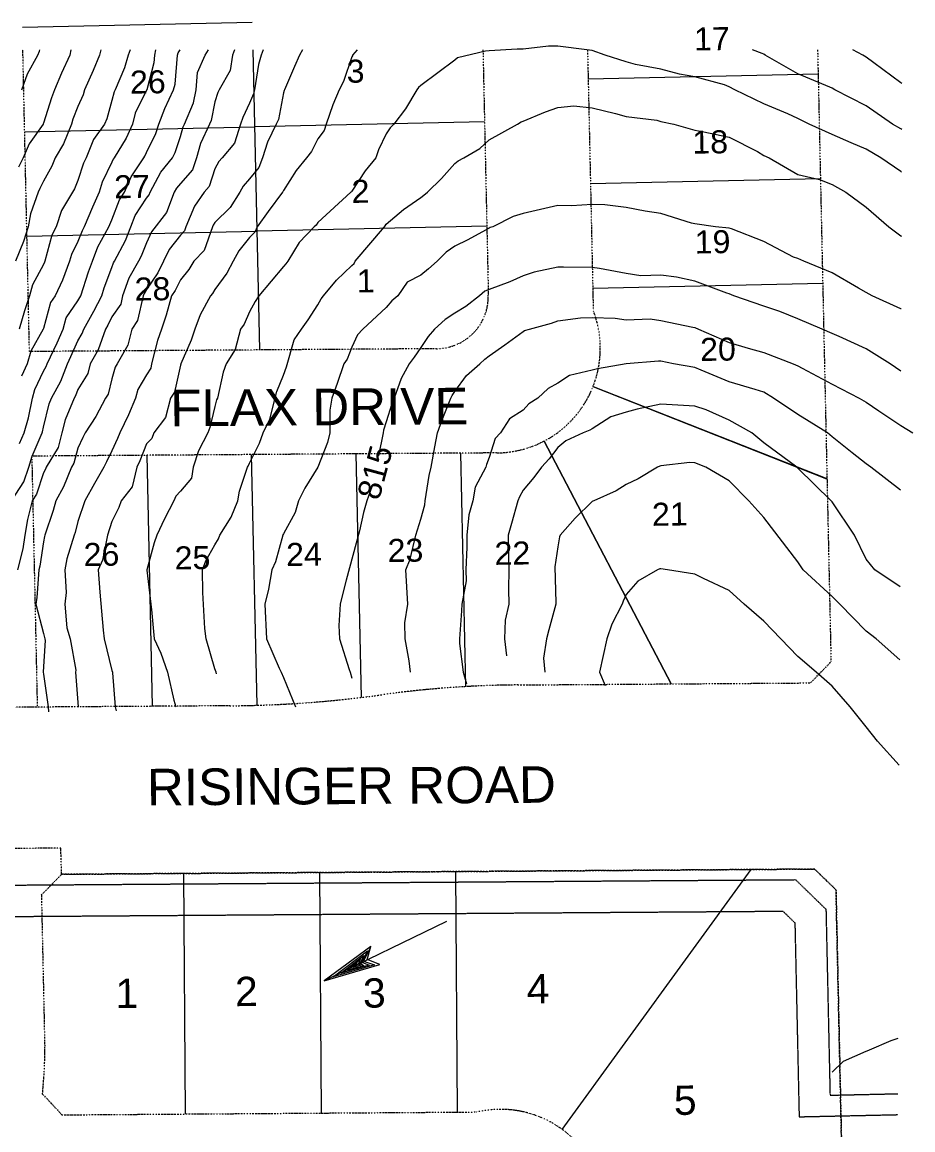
# Model space of a CAD drawing. Extents: x 2300382 to 2302077, y 6907618 to 6908927.
# Drawn here: x 2301648 to 2302074, y 6908396 to 6908926 of the extents above; entities that cross this region are included whole.
import ezdxf
from ezdxf.enums import TextEntityAlignment as Align

# ---------------------------------------------------------------- set-up
doc = ezdxf.new("R2010")
doc.units = 0
doc.header["$MEASUREMENT"] = 0
doc.linetypes.add('DIVIDE', pattern=[1.25, 0.5, -0.25, 0, -0.25, 0, -0.25])
doc.linetypes.add('HIDDEN', pattern=[0.375, 0.25, -0.125])
for name, color, linetype, lineweight in [('10', 7, 'Continuous', 0), ('4', 7, 'Continuous', 0), ('LAYO-13', 7, 'Continuous', 0), ('LAYO-31', 7, 'Continuous', 0), ('LAYO-32', 7, 'Continuous', 0), ('LAYO-33', 7, 'Continuous', 0), ('LAYO-34', 7, 'Continuous', 0), ('LAYO-48', 7, 'Continuous', 0), ('LAYO-49', 7, 'Continuous', 0), ('LAYO-50', 7, 'Continuous', 0), ('LAYO-55', 7, 'Continuous', 0), ('LIDAR2DSHD-5', 7, 'Continuous', 0), ('LIDAR2DSHD-6', 7, 'Continuous', 0), ('LIDAR2DSHD-7', 7, 'Continuous', 0)]:
    doc.layers.add(name, color=color, linetype=linetype, lineweight=lineweight)
doc.styles.get("Standard").update_dxf_attribs({"font": 'ARIAL.TTF'})

msp = doc.modelspace()

# ---------------------------------------------------------------- linework, layer by layer
at = {"layer": '4', "color": 7, "linetype": 'Continuous', "lineweight": 0}
for p, q in [((2301850.73, 6908495.83), (2301792.34, 6908467.51)), ((2301814.63, 6908483.88), (2301792.34, 6908467.51)), ((2301796.56, 6908469.34), (2301812.99, 6908481.75)), ((2301812.99, 6908481.75), (2301810.25, 6908476.42)), ((2301814.63, 6908483.88), (2301811.15, 6908476.85)), ((2301812.77, 6908477.64), (2301814.63, 6908483.88)), ((2301800.16, 6908471.08), (2301811.18, 6908479.54)), ((2301803.4, 6908472.65), (2301809.55, 6908477.86)), ((2301805.92, 6908473.88), (2301808.09, 6908475.82)), ((2301808.09, 6908475.82), (2301808.44, 6908475.1)), ((2301809.55, 6908477.86), (2301808.63, 6908475.63)), ((2301811.18, 6908479.54), (2301809.53, 6908476.07)), ((2301809.53, 6908476.07), (2301811.3, 6908474.71)), ((2301810.25, 6908476.42), (2301813.81, 6908475.03)), ((2301811.15, 6908476.85), (2301816.4, 6908475.18)), ((2301818.82, 6908475.24), (2301812.77, 6908477.64)), ((2301792.34, 6908467.51), (2301818.82, 6908475.24)), ((2301816.4, 6908475.18), (2301796.56, 6908469.34)), ((2301813.81, 6908475.03), (2301800.16, 6908471.08)), ((2301811.3, 6908474.71), (2301803.4, 6908472.65)), ((2301809.87, 6908474.9), (2301805.92, 6908473.88)), ((2301808.63, 6908475.63), (2301809.87, 6908474.9))]:
    msp.add_line(p, q, dxfattribs=at)
at = {"layer": 'LAYO-31', "color": 7, "linetype": 'DIVIDE', "lineweight": 0}
msp.add_lwpolyline([(2300678.18, 6908874.6), (2300672.44, 6908863.49), (2300676.2, 6908849.85), (2300594.69, 6908706.39), (2300646.86, 6908676.75), (2300660.5, 6908680.51), (2300751.79, 6908628.64), (2300630.77, 6908415.62), (2300621.3, 6908367.99), (2300627.22, 6907738.02), (2302053.71, 6907751.44), (2302037.06, 6908510.98), (2302026.84, 6908520.91), (2301666.66, 6908518.41), (2301666.33, 6908530.91), (2301597.33, 6908530.43), (2301596.8, 6908517.93), (2301509.57, 6908517.32, -0.131647), (2301088.82, 6908626.94), (2300742, 6908823.97), (2300748.61, 6908834.59), (2300678.18, 6908874.6)], format="xyb", dxfattribs=at)
at = {"layer": 'LAYO-32', "color": 7, "linetype": 'DIVIDE', "lineweight": 0}
for p, q in [((2301657.02, 6908508.5), (2301666.66, 6908518.41)), ((2301657.02, 6908508.5), (2301658.61, 6908436.06)), ((2301657.58, 6908413.35), (2301658.17, 6908420.9)), ((2301657.58, 6908413.35), (2301666.82, 6908403.41)), ((2301666.82, 6908403.41), (2301865.5, 6908404.79))]:
    msp.add_line(p, q, dxfattribs=at)
msp.add_lwpolyline([(2301666.66, 6908518.41), (2302026.84, 6908520.91), (2302037.06, 6908510.98), (2302053.71, 6907751.44)], dxfattribs=at)
for centre, radius, start, end in [((2301508.65, 6908432.77), 150, 355.4609, 1.2556), ((2301876.66, 6908356.05), 50, 348.4685, 102.8898)]:
    msp.add_arc(centre, radius, start, end, dxfattribs=at)
at = {"layer": 'LAYO-33', "color": 7, "linetype": 'Continuous', "lineweight": 0}
for p, q in [((2301726.01, 6908403.82), (2301725.21, 6908518.82)), ((2301791.01, 6908404.27), (2301790.21, 6908519.27)), ((2301856.01, 6908404.72), (2301855.21, 6908519.72)), ((2301906.08, 6908396.48), (2301996.49, 6908520.7))]:
    msp.add_line(p, q, dxfattribs=at)
at = {"layer": 'LAYO-34', "color": 5, "linetype": 'HIDDEN', "lineweight": 0}
for p, q in [((2301595.81, 6908512.92), (2302017.7, 6908515.85)), ((2302017.7, 6908515.85), (2302032.26, 6908501.7)), ((2301586.12, 6908497.85), (2302011.66, 6908500.8)), ((2302011.66, 6908500.8), (2302017.4, 6908495.22)), ((2302032.26, 6908501.7), (2302034.21, 6908412.81)), ((2302017.4, 6908495.22), (2302019.43, 6908402.49)), ((2302034.21, 6908412.81), (2302066.73, 6908413.52)), ((2302019.43, 6908402.49), (2302066.69, 6908403.52))]:
    msp.add_line(p, q, dxfattribs=at)
at = {"layer": 'LAYO-48', "color": 7, "linetype": 'DIVIDE', "lineweight": 0}
for p, q in [((2302028.26, 6908912.61), (2302034.67, 6908619.96)), ((2302024.89, 6908609.9), (2302034.67, 6908619.96)), ((2301884.89, 6908608.93), (2302024.89, 6908609.9)), ((2301747.12, 6908598.97), (2301605.05, 6908597.99))]:
    msp.add_line(p, q, dxfattribs=at)
for centre, radius, start, end in [((2301888.36, 6908108.94), 500, 90.3974, 97.869), ((2301743.24, 6909158.96), 560, 270.3973, 277.8689)]:
    msp.add_arc(centre, radius, start, end, dxfattribs=at)
at = {"layer": 'LAYO-49', "color": 252, "linetype": 'DIVIDE', "lineweight": 0}
for p, q in [((2301651.33, 6908768.31), (2301648.16, 6908912.61)), ((2301868.21, 6908912.61), (2301870.79, 6908795.21)), ((2301918.23, 6908912.61), (2301920.96, 6908787.95)), ((2301845.97, 6908769.66), (2301651.33, 6908768.31)), ((2301874.69, 6908719.86), (2301652.42, 6908718.32)), ((2301652.42, 6908718.32), (2301655.05, 6908598.33))]:
    msp.add_line(p, q, dxfattribs=at)
for centre, radius, start, end in [((2301845.79, 6908794.66), 25, 270.3975, 1.2556), ((2301874.35, 6908769.86), 50, 270.6547, 21.2117)]:
    msp.add_arc(centre, radius, start, end, dxfattribs=at)
at = {"layer": 'LAYO-50', "color": 252, "linetype": 'Continuous', "lineweight": 0}
for p, q in [((2301647.93, 6908923.37), (2301757.9, 6908925.78)), ((2301758.19, 6908912.61), (2301761.34, 6908769.07)), ((2301918.53, 6908898.61), (2302028.51, 6908901.02)), ((2301649.02, 6908873.38), (2301759, 6908875.79)), ((2301868.97, 6908878.2), (2301759, 6908875.79)), ((2301919.63, 6908848.62), (2302029.6, 6908851.03)), ((2301650.12, 6908823.4), (2301760.09, 6908825.81)), ((2301870.06, 6908828.22), (2301760.09, 6908825.81)), ((2301920.73, 6908798.63), (2302030.7, 6908801.04)), ((2302032.76, 6908707.31), (2301920.85, 6908751.49)), ((2301920.88, 6908751.57), (2302032.75, 6908707.59)), ((2301958.27, 6908609.44), (2301897.52, 6908725.55)), ((2301897.52, 6908725.55), (2301958.27, 6908609.44)), ((2301807.44, 6908719.39), (2301809.99, 6908602.95)), ((2301857.44, 6908719.74), (2301859.89, 6908608.13)), ((2301707.43, 6908718.7), (2301710.06, 6908598.71)), ((2301757.43, 6908719.04), (2301760.06, 6908599.21))]:
    msp.add_line(p, q, dxfattribs=at)
at = {"layer": 'LIDAR2DSHD-5', "color": 35, "linetype": 'Continuous', "lineweight": 0}
for p, q in [((2301711.2, 6908910), (2301710.88, 6908906.31)), ((2301711.67, 6908912.61), (2301711.2, 6908910)), ((2301780.4, 6908910), (2301778.14, 6908904.61)), ((2301781.92, 6908912.61), (2301780.4, 6908910)), ((2302049.88, 6908910), (2302045.18, 6908912.61)), ((2302051.5, 6908909.06), (2302049.88, 6908910)), ((2301710.88, 6908906.31), (2301707.38, 6908893.5)), ((2302055.17, 6908906.33), (2302051.5, 6908909.06)), ((2302068, 6908896.75), (2302055.17, 6908906.33)), ((2301778.14, 6908904.61), (2301773.24, 6908893.5)), ((2302068.62, 6908896.41), (2302068, 6908896.75)), ((2301707.25, 6908893.19), (2301701.95, 6908882.3)), ((2301707.34, 6908893.41), (2301707.25, 6908893.19)), ((2301707.38, 6908893.5), (2301707.34, 6908893.41)), ((2301772.75, 6908891.93), (2301770.48, 6908879.31)), ((2301773.12, 6908893.13), (2301772.75, 6908891.93)), ((2301773.24, 6908893.5), (2301773.12, 6908893.13)), ((2301701.95, 6908882.3), (2301700.65, 6908877)), ((2301770.48, 6908879.31), (2301769.39, 6908877)), ((2301700.65, 6908877), (2301697.63, 6908870.33)), ((2301769.39, 6908877), (2301765.22, 6908868.41)), ((2301697.63, 6908870.33), (2301691.88, 6908861)), ((2301765.22, 6908868.41), (2301762.81, 6908861)), ((2301690.75, 6908858.8), (2301686.08, 6908849.24)), ((2301691.43, 6908860.32), (2301690.75, 6908858.8)), ((2301691.88, 6908861), (2301691.43, 6908860.32)), ((2301762.81, 6908861), (2301761.08, 6908856.35)), ((2301761.08, 6908856.35), (2301756.5, 6908850.85)), ((2301686.08, 6908849.24), (2301684.58, 6908844.5)), ((2301753.57, 6908847.43), (2301751.97, 6908844.5)), ((2301756.5, 6908850.85), (2301753.57, 6908847.43)), ((2301684.58, 6908844.5), (2301681.51, 6908837.38)), ((2301751.97, 6908844.5), (2301747.36, 6908837.14)), ((2301681.51, 6908837.38), (2301677.56, 6908828)), ((2301747.36, 6908837.14), (2301740, 6908829.98)), ((2301676.47, 6908826), (2301674.5, 6908820.85)), ((2301677.56, 6908828), (2301676.47, 6908826)), ((2301738.86, 6908828), (2301734.84, 6908816.66)), ((2301739.19, 6908828.81), (2301738.86, 6908828)), ((2301740, 6908829.98), (2301739.19, 6908828.81)), ((2301674.5, 6908820.85), (2301671.35, 6908814.65)), ((2301734.84, 6908816.66), (2301729.92, 6908811.5)), ((2301670.49, 6908811.5), (2301667.06, 6908802.44)), ((2301671.35, 6908814.65), (2301670.49, 6908811.5)), ((2301729.92, 6908811.5), (2301727.48, 6908807.52)), ((2301727.48, 6908807.52), (2301723.5, 6908802.62)), ((2301887.5, 6908804.58), (2301881, 6908801.6)), ((2301892.67, 6908806.33), (2301887.5, 6908804.58)), ((2301904, 6908808.63), (2301892.67, 6908806.33)), ((2301906.79, 6908808.71), (2301904, 6908808.63)), ((2301920.5, 6908808.52), (2301906.79, 6908808.71)), ((2301923.96, 6908807.98), (2301920.5, 6908808.52)), ((2301936.75, 6908805.7), (2301923.96, 6908807.98)), ((2301943.78, 6908804.47), (2301936.75, 6908805.7)), ((2301953.25, 6908804.79), (2301943.78, 6908804.47)), ((2301960.75, 6908803.88), (2301953.25, 6908804.79)), ((2301667.06, 6908802.44), (2301663.54, 6908795)), ((2301723.5, 6908802.62), (2301721.03, 6908797.51)), ((2301881, 6908801.6), (2301871.25, 6908798)), ((2301969.5, 6908801.9), (2301960.75, 6908803.88)), ((2301984.82, 6908796.18), (2301969.5, 6908801.9)), ((2301663.54, 6908795), (2301661.35, 6908791.76)), ((2301719.26, 6908795), (2301716.71, 6908785.68)), ((2301721.03, 6908797.51), (2301719.26, 6908795)), ((2301866.54, 6908795), (2301860.07, 6908789.84)), ((2301869.05, 6908797.2), (2301866.54, 6908795)), ((2301871.25, 6908798), (2301869.05, 6908797.2)), ((2301986, 6908795.83), (2301984.82, 6908796.18)), ((2301988.15, 6908795), (2301986, 6908795.83)), ((2302002.5, 6908790.08), (2301988.15, 6908795)), ((2301661.35, 6908791.76), (2301658, 6908779.36)), ((2301860.07, 6908789.84), (2301854.75, 6908786.72)), ((2302010.24, 6908787.38), (2302002.5, 6908790.08)), ((2301716.71, 6908785.68), (2301714.41, 6908779)), ((2301850.11, 6908783.57), (2301845.07, 6908779)), ((2301854.75, 6908786.72), (2301850.11, 6908783.57)), ((2302018.75, 6908784.03), (2302010.24, 6908787.38)), ((2302030.46, 6908779), (2302018.75, 6908784.03)), ((2301657.89, 6908779), (2301651.99, 6908768.51)), ((2301657.91, 6908779.09), (2301657.89, 6908779)), ((2301658, 6908779.36), (2301657.91, 6908779.09)), ((2301714.41, 6908779), (2301712.56, 6908773.61)), ((2301845.07, 6908779), (2301841.93, 6908775.52)), ((2302035.25, 6908776.88), (2302030.46, 6908779)), ((2301712.56, 6908773.61), (2301709.75, 6908762.5)), ((2301841.93, 6908775.52), (2301838.5, 6908770.29)), ((2302038.65, 6908775.55), (2302035.25, 6908776.88)), ((2302051.5, 6908769.69), (2302038.65, 6908775.55)), ((2301651.99, 6908768.51), (2301650.27, 6908762.5)), ((2301838.5, 6908770.29), (2301835.35, 6908765.65)), ((2302062.95, 6908762.5), (2302051.5, 6908769.69)), ((2301650.27, 6908762.5), (2301647.47, 6908756.53)), ((2301709.75, 6908762.5), (2301709.3, 6908760.42)), ((2301833, 6908762.5), (2301829.1, 6908755.4)), ((2301835.35, 6908765.65), (2301833, 6908762.5)), ((2302068, 6908758.96), (2302062.95, 6908762.5)), ((2301707.25, 6908757.2), (2301703.15, 6908750.1)), ((2301709.3, 6908760.42), (2301707.25, 6908757.2)), ((2302068.08, 6908758.92), (2302068, 6908758.96)), ((2301829.1, 6908755.4), (2301825.7, 6908746)), ((2301701.98, 6908746), (2301698.75, 6908738)), ((2301703.15, 6908750.1), (2301701.98, 6908746)), ((2301825.7, 6908746), (2301824.65, 6908743.35)), ((2301824.65, 6908743.35), (2301822, 6908734.71)), ((2301698.75, 6908738), (2301694.47, 6908729.5)), ((2301820.7, 6908730.8), (2301820.52, 6908729.5)), ((2301822, 6908734.71), (2301820.7, 6908730.8)), ((2301693.43, 6908726.82), (2301690.75, 6908720.91)), ((2301694.47, 6908729.5), (2301693.43, 6908726.82)), ((2301820.52, 6908729.5), (2301818.23, 6908718.53)), ((2301690.75, 6908720.91), (2301688.14, 6908715.65)), ((2301688.14, 6908715.65), (2301686.94, 6908713)), ((2301686.94, 6908713), (2301682.36, 6908705.26)), ((2301682.36, 6908705.26), (2301677.75, 6908697)), ((2301815.02, 6908703.57), (2301812.65, 6908697)), ((2301677.75, 6908697), (2301674.5, 6908687)), ((2301812.65, 6908697), (2301811.07, 6908691.43)), ((2301811.07, 6908691.43), (2301809.12, 6908682.65)), ((2301674.5, 6908687), (2301673.14, 6908681.86)), ((2301809.12, 6908682.65), (2301802.83, 6908659.06)), ((2301672.68, 6908680.5), (2301669.25, 6908669.25)), ((2301673.14, 6908681.86), (2301672.68, 6908680.5)), ((2301669.25, 6908669.25), (2301668.18, 6908664)), ((2301668.18, 6908664), (2301668.86, 6908653.14)), ((2301951.75, 6908664), (2301942.25, 6908658.5)), ((2301952.83, 6908664.42), (2301951.75, 6908664)), ((2301953.25, 6908664.5), (2301952.83, 6908664.42)), ((2301956.5, 6908664), (2301953.25, 6908664.5)), ((2301969.5, 6908661.94), (2301956.5, 6908664)), ((2301973.62, 6908659.88), (2301969.5, 6908661.94)), ((2301802.83, 6908659.06), (2301800.97, 6908652.1)), ((2301942.25, 6908658.5), (2301936.75, 6908652.21)), ((2301986, 6908654.1), (2301973.62, 6908659.88)), ((2301668.86, 6908653.14), (2301668.18, 6908647.5)), ((2301800.97, 6908652.1), (2301799.86, 6908647.5)), ((2301936.75, 6908652.21), (2301935.24, 6908649.03)), ((2301993.07, 6908647.5), (2301986, 6908654.1)), ((2301668.18, 6908647.5), (2301669.23, 6908636.27)), ((2301799.86, 6908647.5), (2301799.25, 6908637.35)), ((2301934.78, 6908647.5), (2301929.92, 6908637.93)), ((2301935.24, 6908649.03), (2301934.78, 6908647.5)), ((2302002.5, 6908639.5), (2301993.07, 6908647.5)), ((2301669.23, 6908636.27), (2301670.77, 6908631)), ((2301799.25, 6908637.35), (2301799.59, 6908631)), ((2301929.92, 6908637.93), (2301927.53, 6908631)), ((2302018.75, 6908622.5), (2302002.5, 6908639.5)), ((2301670.77, 6908631), (2301673.48, 6908615.99)), ((2301799.59, 6908631), (2301804.22, 6908616.26)), ((2301927.53, 6908631), (2301924.01, 6908615)), ((2302027.59, 6908615), (2302018.75, 6908622.5)), ((2301673.48, 6908615.99), (2301673.41, 6908615)), ((2301673.41, 6908615), (2301674.5, 6908600.56)), ((2301804.22, 6908616.26), (2301804.64, 6908615)), ((2301804.64, 6908615), (2301805.5, 6908612.25)), ((2301924.01, 6908615), (2301926.69, 6908608.71)), ((2302035.25, 6908608.3), (2302027.59, 6908615)), ((2302043.83, 6908598.5), (2302035.25, 6908608.3)), ((2301674.5, 6908600.56), (2301674.67, 6908598.5)), ((2301674.67, 6908598.5), (2301674.74, 6908598.26)), ((2302051.5, 6908588.83), (2302043.83, 6908598.5)), ((2302056.85, 6908582), (2302051.5, 6908588.83)), ((2302067.34, 6908570.58), (2302056.85, 6908582))]:
    msp.add_line(p, q, dxfattribs=at)
at = {"layer": 'LIDAR2DSHD-6', "color": 35, "linetype": 'Continuous', "lineweight": 0}
for p, q in [((2301650.36, 6908901.14), (2301655.34, 6908910)), ((2301655.34, 6908910), (2301656.08, 6908911.93)), ((2301656.08, 6908911.93), (2301656.23, 6908912.61)), ((2301670.56, 6908910), (2301666.65, 6908901.35)), ((2301671.07, 6908912.61), (2301670.56, 6908910)), ((2301684.82, 6908910), (2301681.78, 6908902.61)), ((2301685.44, 6908912.61), (2301684.82, 6908910)), ((2301698.59, 6908910), (2301696.85, 6908903.9)), ((2301699.56, 6908912.61), (2301698.59, 6908910)), ((2301720.98, 6908896.06), (2301722.18, 6908910)), ((2301722.18, 6908910), (2301722.39, 6908911.13)), ((2301722.39, 6908911.13), (2301723.4, 6908912.61)), ((2301731.75, 6908901.75), (2301735.4, 6908910)), ((2301735.4, 6908910), (2301736.94, 6908912.61)), ((2301748.38, 6908910), (2301747.31, 6908902.69)), ((2301749.44, 6908912.61), (2301748.38, 6908910)), ((2301762.12, 6908910), (2301760.87, 6908905.57)), ((2301763.02, 6908912.61), (2301762.12, 6908910)), ((2301805.89, 6908910), (2301805.74, 6908909.76)), ((2301808.07, 6908912.61), (2301805.89, 6908910)), ((2301869.39, 6908911.86), (2301856.08, 6908908.67)), ((2301871.25, 6908912.14), (2301869.39, 6908911.86)), ((2301884.65, 6908912.89), (2301871.25, 6908912.14)), ((2301887.5, 6908912.89), (2301884.65, 6908912.89)), ((2301899.62, 6908914.38), (2301887.5, 6908912.89)), ((2301904, 6908914.25), (2301899.62, 6908914.38)), ((2301917.94, 6908912.56), (2301904, 6908914.25)), ((2301920.5, 6908912.22), (2301917.94, 6908912.56)), ((2301926.59, 6908910), (2301920.5, 6908912.22)), ((2301936.75, 6908906.79), (2301926.59, 6908910)), ((2302001.77, 6908910.73), (2301997.07, 6908912.61)), ((2302002.5, 6908910.43), (2302001.77, 6908910.73)), ((2302003.26, 6908910), (2302002.5, 6908910.43)), ((2302018.75, 6908901.1), (2302003.26, 6908910)), ((2301760.87, 6908905.57), (2301758.9, 6908893.5)), ((2301805.5, 6908909.21), (2301801.58, 6908897.48)), ((2301805.74, 6908909.76), (2301805.5, 6908909.21)), ((2301854.75, 6908907.57), (2301838.5, 6908895.44)), ((2301856.08, 6908908.67), (2301854.75, 6908907.57)), ((2301941.17, 6908905.58), (2301936.75, 6908906.79)), ((2301953.25, 6908903.3), (2301941.17, 6908905.58)), ((2301647.71, 6908893.5), (2301650.36, 6908901.14)), ((2301666.65, 6908901.35), (2301663.31, 6908893.5)), ((2301681.78, 6908902.61), (2301677.69, 6908893.5)), ((2301696.85, 6908903.9), (2301692.26, 6908893.5)), ((2301731.09, 6908893.5), (2301731.75, 6908901.75)), ((2301747.31, 6908902.69), (2301742.08, 6908893.5)), ((2301962.17, 6908900.94), (2301953.25, 6908903.3)), ((2301969.5, 6908899.72), (2301962.17, 6908900.94)), ((2301983.75, 6908895.75), (2301969.5, 6908899.72)), ((2302034.12, 6908894.63), (2302018.75, 6908901.1)), ((2301720.28, 6908893.5), (2301720.98, 6908896.06)), ((2301801.58, 6908897.48), (2301799.48, 6908893.5)), ((2301837.45, 6908894.55), (2301836.61, 6908893.5)), ((2301838.5, 6908895.44), (2301837.45, 6908894.55)), ((2301986, 6908894.84), (2301983.75, 6908895.75)), ((2301988.68, 6908893.5), (2301986, 6908894.84)), ((2302035.25, 6908894.24), (2302034.12, 6908894.63)), ((2302036.57, 6908893.5), (2302035.25, 6908894.24)), ((2301661.82, 6908889.68), (2301658, 6908877.43)), ((2301663.31, 6908893.5), (2301661.82, 6908889.68)), ((2301676.98, 6908890.98), (2301674.5, 6908885.43)), ((2301677.69, 6908893.5), (2301676.98, 6908890.98)), ((2301691.77, 6908892.48), (2301690.75, 6908888.34)), ((2301692.26, 6908893.5), (2301691.77, 6908892.48)), ((2301716.12, 6908884.49), (2301720.28, 6908893.5)), ((2301729.78, 6908887.22), (2301731.09, 6908893.5)), ((2301741.42, 6908892.08), (2301740, 6908887.68)), ((2301742.08, 6908893.5), (2301741.42, 6908892.08)), ((2301758.53, 6908891.44), (2301756.5, 6908887.13)), ((2301758.9, 6908893.5), (2301758.53, 6908891.44)), ((2301799.48, 6908893.5), (2301796.43, 6908886.21)), ((2301836.61, 6908893.5), (2301831.13, 6908884.37)), ((2302002.5, 6908886.68), (2301988.68, 6908893.5)), ((2302051.5, 6908885.82), (2302036.57, 6908893.5)), ((2301674.5, 6908885.43), (2301672.13, 6908879.37)), ((2301690.75, 6908888.34), (2301688.27, 6908879.52)), ((2301713.16, 6908877), (2301716.12, 6908884.49)), ((2301725.41, 6908877), (2301729.78, 6908887.22)), ((2301740, 6908887.68), (2301738.16, 6908878.84)), ((2301756.5, 6908887.13), (2301753.29, 6908880.21)), ((2301796.43, 6908886.21), (2301793.24, 6908877)), ((2301831.13, 6908884.37), (2301825.61, 6908877)), ((2301898.06, 6908882.94), (2301904, 6908885.03)), ((2301904, 6908885.03), (2301911.65, 6908885.85)), ((2301911.65, 6908885.85), (2301920.5, 6908884.89)), ((2301920.5, 6908884.89), (2301931.64, 6908882.19)), ((2302013.95, 6908881.88), (2302002.5, 6908886.68)), ((2302064.12, 6908877), (2302051.5, 6908885.82)), ((2301672.13, 6908879.37), (2301671.39, 6908877)), ((2301688.27, 6908879.52), (2301687.14, 6908877)), ((2301738.16, 6908878.84), (2301737.37, 6908877)), ((2301753.29, 6908880.21), (2301752.26, 6908877)), ((2301886.44, 6908878.08), (2301887.5, 6908878.41)), ((2301887.5, 6908878.41), (2301898.06, 6908882.94)), ((2301931.64, 6908882.19), (2301936.75, 6908880.7)), ((2301936.75, 6908880.7), (2301951.33, 6908878.92)), ((2301951.33, 6908878.92), (2301953.25, 6908878.29)), ((2301953.25, 6908878.29), (2301959.5, 6908877)), ((2302018.75, 6908879.75), (2302013.95, 6908881.88)), ((2302024.25, 6908877), (2302018.75, 6908879.75)), ((2301657.82, 6908877), (2301651.25, 6908867.55)), ((2301657.88, 6908877.12), (2301657.82, 6908877)), ((2301658, 6908877.43), (2301657.88, 6908877.12)), ((2301671.39, 6908877), (2301667.61, 6908867.68)), ((2301687.14, 6908877), (2301681.9, 6908869.71)), ((2301711.71, 6908872.61), (2301713.16, 6908877)), ((2301723.5, 6908871.05), (2301724.82, 6908875.72)), ((2301724.82, 6908875.72), (2301725.41, 6908877)), ((2301737.37, 6908877), (2301733.07, 6908867.72)), ((2301752.26, 6908877), (2301749.33, 6908867.96)), ((2301792.28, 6908874.01), (2301789.25, 6908870)), ((2301793.24, 6908877), (2301792.28, 6908874.01)), ((2301823.86, 6908875.19), (2301822, 6908872.33)), ((2301825.61, 6908877), (2301823.86, 6908875.19)), ((2301871.25, 6908869.5), (2301884.79, 6908877)), ((2301884.79, 6908877), (2301886.44, 6908878.08)), ((2301959.5, 6908877), (2301969.5, 6908874.16)), ((2301969.5, 6908874.16), (2301973.07, 6908873.54)), ((2301973.07, 6908873.54), (2301986, 6908870.87)), ((2302035.25, 6908872.05), (2302024.25, 6908877)), ((2302068, 6908874.71), (2302064.12, 6908877)), ((2302068.54, 6908874.43), (2302068, 6908874.71)), ((2301667.61, 6908867.68), (2301663.65, 6908861)), ((2301681.9, 6908869.71), (2301678.39, 6908861)), ((2301707.25, 6908863.53), (2301711.71, 6908872.61)), ((2301720.99, 6908863.47), (2301723.5, 6908871.05)), ((2301733.07, 6908867.72), (2301731.17, 6908861)), ((2301749.33, 6908867.96), (2301743.47, 6908861)), ((2301789.25, 6908870), (2301786.25, 6908863.91)), ((2301822, 6908872.33), (2301818.21, 6908864.68)), ((2301866.73, 6908865.39), (2301871.25, 6908869.5)), ((2301986, 6908870.87), (2301999.5, 6908863.91)), ((2302044.24, 6908868.15), (2302035.25, 6908872.05)), ((2302051.5, 6908865.1), (2302044.24, 6908868.15)), ((2301651.25, 6908867.55), (2301648.38, 6908861)), ((2301706.46, 6908861.77), (2301707.25, 6908863.53)), ((2301719.78, 6908861), (2301720.99, 6908863.47)), ((2301786.25, 6908863.91), (2301783.85, 6908861)), ((2301818.21, 6908864.68), (2301816.99, 6908861)), ((2301859.05, 6908861), (2301866.73, 6908865.39)), ((2301999.5, 6908863.91), (2302002.5, 6908862.07)), ((2302058.57, 6908861), (2302051.5, 6908865.1)), ((2301648.38, 6908861), (2301646.08, 6908856.42)), ((2301663.65, 6908861), (2301662.02, 6908856.98)), ((2301677.1, 6908858.36), (2301674.5, 6908850.13)), ((2301678.39, 6908861), (2301677.1, 6908858.36)), ((2301699.98, 6908851.77), (2301705.98, 6908861)), ((2301705.98, 6908861), (2301706.46, 6908861.77)), ((2301714.1, 6908854.05), (2301719.78, 6908861)), ((2301731.17, 6908861), (2301729.32, 6908855.18)), ((2301741.87, 6908859.13), (2301740, 6908855.72)), ((2301743.47, 6908861), (2301741.87, 6908859.13)), ((2301783.85, 6908861), (2301778.85, 6908854.9)), ((2301816.99, 6908861), (2301811.81, 6908854.69)), ((2301848.38, 6908850.97), (2301854.75, 6908858.17)), ((2301854.75, 6908858.17), (2301856.3, 6908859.45)), ((2301856.3, 6908859.45), (2301859.05, 6908861)), ((2302002.5, 6908862.07), (2302005.1, 6908861)), ((2302005.1, 6908861), (2302018.75, 6908852.94)), ((2302068, 6908854.4), (2302058.57, 6908861)), ((2301662.02, 6908856.98), (2301658, 6908849.69)), ((2301696.7, 6908844.5), (2301699.98, 6908851.77)), ((2301708.99, 6908844.5), (2301714.1, 6908854.05)), ((2301729.32, 6908855.18), (2301723.5, 6908848.71)), ((2301740, 6908855.72), (2301737.29, 6908847.21)), ((2301778.85, 6908854.9), (2301772.75, 6908845.35)), ((2301811.81, 6908854.69), (2301805.5, 6908844.91)), ((2302018.75, 6908852.94), (2302029.25, 6908850.5)), ((2302068.46, 6908854.13), (2302068, 6908854.4)), ((2301658, 6908849.69), (2301656.27, 6908846.23)), ((2301674.5, 6908850.13), (2301672.87, 6908846.13)), ((2301723.5, 6908848.71), (2301721.62, 6908846.41)), ((2301737.29, 6908847.21), (2301734.85, 6908844.5)), ((2301841.66, 6908844.5), (2301848.38, 6908850.97)), ((2302029.25, 6908850.5), (2302035.25, 6908848.17)), ((2302035.25, 6908848.17), (2302041.75, 6908844.5)), ((2301655.45, 6908844.5), (2301651.8, 6908834.2)), ((2301656.27, 6908846.23), (2301655.45, 6908844.5)), ((2301671.97, 6908844.5), (2301666.72, 6908835.78)), ((2301672.87, 6908846.13), (2301671.97, 6908844.5)), ((2301694.37, 6908840.88), (2301696.7, 6908844.5)), ((2301701.9, 6908833.35), (2301707.25, 6908841.62)), ((2301707.25, 6908841.62), (2301708.51, 6908843.22)), ((2301708.51, 6908843.22), (2301708.99, 6908844.5)), ((2301720.6, 6908844.5), (2301716.88, 6908834.72)), ((2301721.62, 6908846.41), (2301720.6, 6908844.5)), ((2301734.85, 6908844.5), (2301730.23, 6908837.77)), ((2301772.33, 6908844.5), (2301765.53, 6908835.33)), ((2301772.52, 6908844.73), (2301772.33, 6908844.5)), ((2301772.75, 6908845.35), (2301772.52, 6908844.73)), ((2301805.07, 6908844.5), (2301789.25, 6908829.96)), ((2301805.3, 6908844.7), (2301805.07, 6908844.5)), ((2301805.5, 6908844.91), (2301805.3, 6908844.7)), ((2301830.25, 6908836.25), (2301838.5, 6908841.88)), ((2301838.5, 6908841.88), (2301839.94, 6908843.04)), ((2301839.94, 6908843.04), (2301841.66, 6908844.5)), ((2302041.75, 6908844.5), (2302051.5, 6908837.26)), ((2301690.75, 6908831.3), (2301694.37, 6908840.88)), ((2301730.23, 6908837.77), (2301726.17, 6908828)), ((2301822, 6908829.24), (2301830.25, 6908836.25)), ((2301904, 6908838.18), (2301887.5, 6908834.32)), ((2301910.6, 6908837.9), (2301904, 6908838.18)), ((2301920.5, 6908838.61), (2301910.6, 6908837.9)), ((2301926.45, 6908838.46), (2301920.5, 6908838.61)), ((2301936.75, 6908837.13), (2301926.45, 6908838.46)), ((2301945.87, 6908835.38), (2301936.75, 6908837.13)), ((2302051.5, 6908837.26), (2302062.34, 6908828)), ((2301651.8, 6908834.2), (2301650.67, 6908828)), ((2301666.72, 6908835.78), (2301664.15, 6908828)), ((2301689.76, 6908829.01), (2301690.75, 6908831.3)), ((2301699.88, 6908828), (2301701.9, 6908833.35)), ((2301716.88, 6908834.72), (2301709.68, 6908825.53)), ((2301765.53, 6908835.33), (2301760.25, 6908828)), ((2301882.62, 6908832.95), (2301872.88, 6908828)), ((2301887.5, 6908834.32), (2301882.62, 6908832.95)), ((2301953.25, 6908834.38), (2301945.87, 6908835.38)), ((2301967.88, 6908829.65), (2301953.25, 6908834.38)), ((2301650.67, 6908828), (2301648.54, 6908820.96)), ((2301664.15, 6908828), (2301662.08, 6908823.92)), ((2301684.02, 6908818.33), (2301689.34, 6908828)), ((2301689.34, 6908828), (2301689.76, 6908829.01)), ((2301697.32, 6908821.43), (2301699.88, 6908828)), ((2301709.68, 6908825.53), (2301707.25, 6908820.28)), ((2301725.47, 6908826.03), (2301723.5, 6908823.97)), ((2301726.17, 6908828), (2301725.47, 6908826.03)), ((2301759.14, 6908825.32), (2301756.5, 6908822.88)), ((2301760.25, 6908828), (2301759.14, 6908825.32)), ((2301787.42, 6908828), (2301780.34, 6908820.41)), ((2301788.45, 6908828.8), (2301787.42, 6908828)), ((2301789.25, 6908829.96), (2301788.45, 6908828.8)), ((2301807.15, 6908811.5), (2301821.17, 6908828)), ((2301821.17, 6908828), (2301821.51, 6908828.49)), ((2301821.51, 6908828.49), (2301822, 6908829.24)), ((2301871.25, 6908827.31), (2301860.99, 6908821.76)), ((2301871.68, 6908827.57), (2301871.25, 6908827.31)), ((2301872.88, 6908828), (2301871.68, 6908827.57)), ((2301969.5, 6908829.41), (2301967.88, 6908829.65)), ((2301979.4, 6908828), (2301969.5, 6908829.41)), ((2301986, 6908827.27), (2301979.4, 6908828)), ((2301987.06, 6908826.94), (2301986, 6908827.27)), ((2302002.5, 6908820.88), (2301987.06, 6908826.94)), ((2302062.34, 6908828), (2302068, 6908823.7)), ((2301648.54, 6908820.96), (2301644.63, 6908811.5)), ((2301662.08, 6908823.92), (2301658.71, 6908811.5)), ((2301692.01, 6908811.5), (2301697.32, 6908821.43)), ((2301707.25, 6908820.28), (2301704.79, 6908813.96)), ((2301723.5, 6908823.97), (2301718.06, 6908817.03)), ((2301756.5, 6908822.88), (2301751.46, 6908816.54)), ((2301780.34, 6908820.41), (2301774.89, 6908811.5)), ((2301860.99, 6908821.76), (2301854.75, 6908818.76)), ((2302016.8, 6908813.48), (2302002.5, 6908820.88)), ((2302068, 6908823.7), (2302068.34, 6908823.43)), ((2301681.42, 6908811.5), (2301684.02, 6908818.33)), ((2301718.06, 6908817.03), (2301715.5, 6908811.5)), ((2301751.46, 6908816.54), (2301748.74, 6908811.5)), ((2301850.54, 6908815.77), (2301846.24, 6908811.5)), ((2301854.75, 6908818.76), (2301850.54, 6908815.77)), ((2301658, 6908809.9), (2301652.81, 6908800.19)), ((2301658.51, 6908810.99), (2301658, 6908809.9)), ((2301658.71, 6908811.5), (2301658.51, 6908810.99)), ((2301679.51, 6908806.41), (2301681.42, 6908811.5)), ((2301690.75, 6908808.42), (2301691.55, 6908810.7)), ((2301691.55, 6908810.7), (2301692.01, 6908811.5)), ((2301703.47, 6908811.5), (2301698.85, 6908803.4)), ((2301704.79, 6908813.96), (2301703.47, 6908811.5)), ((2301715.5, 6908811.5), (2301712.78, 6908805.89)), ((2301748.74, 6908811.5), (2301745.71, 6908805.79)), ((2301773.93, 6908810.32), (2301772.75, 6908808.93)), ((2301774.89, 6908811.5), (2301773.93, 6908810.32)), ((2301798.13, 6908802.48), (2301805.5, 6908809.52)), ((2301805.5, 6908809.52), (2301806.59, 6908810.41)), ((2301806.59, 6908810.41), (2301807.15, 6908811.5)), ((2301846.24, 6908811.5), (2301842.11, 6908807.83)), ((2302018.75, 6908812.74), (2302016.8, 6908813.48)), ((2302021.66, 6908811.5), (2302018.75, 6908812.74)), ((2302035.25, 6908806), (2302021.66, 6908811.5)), ((2301675.81, 6908795), (2301679.51, 6908806.41)), ((2301687.11, 6908798.7), (2301690.75, 6908808.42)), ((2301712.78, 6908805.89), (2301707.25, 6908798.02)), ((2301745.71, 6908805.79), (2301740, 6908798)), ((2301772.75, 6908808.93), (2301761.1, 6908795)), ((2301838.5, 6908804.9), (2301831.99, 6908801.51)), ((2301842.11, 6908807.83), (2301838.5, 6908804.9)), ((2302047.89, 6908798.67), (2302035.25, 6908806)), ((2301652.81, 6908800.19), (2301651.4, 6908795)), ((2301698.85, 6908803.4), (2301695.89, 6908795)), ((2301792.01, 6908795), (2301798.13, 6908802.48)), ((2301831.99, 6908801.51), (2301827.5, 6908795)), ((2301651.4, 6908795), (2301648.99, 6908787.74)), ((2301674.5, 6908792.58), (2301675.37, 6908794.14)), ((2301675.37, 6908794.14), (2301675.81, 6908795)), ((2301682.06, 6908787.56), (2301685.91, 6908795)), ((2301685.91, 6908795), (2301687.11, 6908798.7)), ((2301695.89, 6908795), (2301694.96, 6908790.92)), ((2301705.77, 6908795), (2301703.04, 6908783.08)), ((2301706.15, 6908796.1), (2301705.77, 6908795)), ((2301707.25, 6908798.02), (2301706.15, 6908796.1)), ((2301737.94, 6908795), (2301732.89, 6908785.89)), ((2301738.86, 6908796.14), (2301737.94, 6908795)), ((2301740, 6908798), (2301738.86, 6908796.14)), ((2301761.1, 6908795), (2301759.27, 6908792.27)), ((2301789.25, 6908790.64), (2301790.77, 6908793.5)), ((2301790.77, 6908793.5), (2301792.01, 6908795)), ((2301827.5, 6908795), (2301824.58, 6908792.5)), ((2302051.5, 6908796.47), (2302047.89, 6908798.67)), ((2302054.37, 6908795), (2302051.5, 6908796.47)), ((2302068, 6908788.8), (2302054.37, 6908795)), ((2301668.95, 6908784.38), (2301674.5, 6908792.58)), ((2301694.96, 6908790.92), (2301690.75, 6908784.85)), ((2301759.27, 6908792.27), (2301756.5, 6908787.26)), ((2301784.65, 6908783.47), (2301789.25, 6908790.64)), ((2301822, 6908789.42), (2301810.73, 6908779)), ((2301824.58, 6908792.5), (2301822, 6908789.42)), ((2302068.2, 6908788.67), (2302068, 6908788.8)), ((2301648.99, 6908787.74), (2301646.43, 6908779)), ((2301667.5, 6908779), (2301668.95, 6908784.38)), ((2301677.29, 6908779), (2301682.06, 6908787.56)), ((2301690.75, 6908784.85), (2301688.74, 6908780.98)), ((2301703.04, 6908783.08), (2301700.22, 6908779)), ((2301732.89, 6908785.89), (2301730.49, 6908779)), ((2301756.5, 6908787.26), (2301754.01, 6908781.42)), ((2301781.49, 6908779), (2301784.65, 6908783.47)), ((2301901.04, 6908781.87), (2301904, 6908782.93)), ((2301904, 6908782.93), (2301914.92, 6908784.42)), ((2301914.92, 6908784.42), (2301920.5, 6908784.59)), ((2301920.5, 6908784.59), (2301931.42, 6908784.25)), ((2301931.42, 6908784.25), (2301936.75, 6908783.44)), ((2301936.75, 6908783.44), (2301948.19, 6908783.91)), ((2301948.19, 6908783.91), (2301953.25, 6908783.18)), ((2301953.25, 6908783.18), (2301968.56, 6908779.93)), ((2301664.51, 6908772.49), (2301667.5, 6908779)), ((2301676.57, 6908776.9), (2301677.29, 6908779)), ((2301687.64, 6908779), (2301684.23, 6908769.12)), ((2301688.74, 6908780.98), (2301687.64, 6908779)), ((2301700.22, 6908779), (2301698.35, 6908771.4)), ((2301730.49, 6908779), (2301728.73, 6908773.77)), ((2301752.31, 6908779), (2301749.69, 6908769.31)), ((2301754.01, 6908781.42), (2301752.31, 6908779)), ((2301777.87, 6908773.88), (2301781.49, 6908779)), ((2301810.73, 6908779), (2301808.22, 6908776.28)), ((2301878.67, 6908771.46), (2301887.5, 6908777.95)), ((2301887.5, 6908777.95), (2301888.16, 6908778.34)), ((2301888.16, 6908778.34), (2301890.41, 6908779)), ((2301890.41, 6908779), (2301901.04, 6908781.87)), ((2301968.56, 6908779.93), (2301969.5, 6908779.84)), ((2301969.5, 6908779.84), (2301971.28, 6908779)), ((2301971.28, 6908779), (2301986, 6908772.59)), ((2301659.75, 6908762.5), (2301664.51, 6908772.49)), ((2301671.08, 6908765.92), (2301674.5, 6908773.36)), ((2301674.5, 6908773.36), (2301676.57, 6908776.9)), ((2301728.73, 6908773.77), (2301723.69, 6908762.5)), ((2301774.27, 6908760.98), (2301777.87, 6908773.88)), ((2301808.22, 6908776.28), (2301805.5, 6908770.42)), ((2301986, 6908772.59), (2301995.08, 6908769.93)), ((2301684.23, 6908769.12), (2301680.36, 6908762.5)), ((2301698.35, 6908771.4), (2301693.3, 6908762.5)), ((2301749.69, 6908769.31), (2301745.39, 6908762.5)), ((2301805.5, 6908770.42), (2301803.28, 6908764.75)), ((2301871.25, 6908766.28), (2301878.67, 6908771.46)), ((2301995.08, 6908769.93), (2302002.5, 6908767.93)), ((2302002.5, 6908767.93), (2302016.65, 6908762.5)), ((2301659.27, 6908761.23), (2301659.75, 6908762.5)), ((2301666.32, 6908754.18), (2301669.45, 6908762.5)), ((2301669.45, 6908762.5), (2301671.08, 6908765.92)), ((2301680.36, 6908762.5), (2301679.17, 6908757.76)), ((2301693.3, 6908762.5), (2301692.37, 6908760.88)), ((2301723.5, 6908761.87), (2301720.66, 6908748.88)), ((2301723.67, 6908762.33), (2301723.5, 6908761.87)), ((2301723.69, 6908762.5), (2301723.67, 6908762.33)), ((2301745.39, 6908762.5), (2301744, 6908758.5)), ((2301801.75, 6908762.5), (2301798.54, 6908753.07)), ((2301803.28, 6908764.75), (2301801.75, 6908762.5)), ((2301860.38, 6908756.87), (2301866.71, 6908762.5)), ((2301866.71, 6908762.5), (2301869.06, 6908764.69)), ((2301869.06, 6908764.69), (2301871.25, 6908766.28)), ((2301936.75, 6908762.5), (2301922.93, 6908760.03)), ((2301952.1, 6908763.65), (2301936.75, 6908762.5)), ((2301953.25, 6908763.69), (2301952.1, 6908763.65)), ((2301959.34, 6908762.5), (2301953.25, 6908763.69)), ((2301969.5, 6908760.74), (2301959.34, 6908762.5)), ((2302016.65, 6908762.5), (2302018.75, 6908761.47)), ((2301653.89, 6908750.11), (2301658, 6908758.88)), ((2301658, 6908758.88), (2301659.27, 6908761.23)), ((2301679.17, 6908757.76), (2301674.5, 6908750.13)), ((2301692.37, 6908760.88), (2301690.75, 6908755.22)), ((2301744, 6908758.5), (2301741.22, 6908746)), ((2301769.62, 6908749.18), (2301772.75, 6908757)), ((2301772.75, 6908757), (2301774.27, 6908760.98)), ((2301854.75, 6908749.21), (2301860.38, 6908756.87)), ((2301909.57, 6908756.93), (2301904, 6908753.26)), ((2301920.5, 6908759.35), (2301909.57, 6908756.93)), ((2301922.93, 6908760.03), (2301920.5, 6908759.35)), ((2301972.56, 6908759.44), (2301969.5, 6908760.74)), ((2301986, 6908753.89), (2301972.56, 6908759.44)), ((2302018.75, 6908761.47), (2302020.88, 6908760.37)), ((2302020.88, 6908760.37), (2302035.25, 6908752.75)), ((2301661.91, 6908746), (2301666.32, 6908754.18)), ((2301690.75, 6908755.22), (2301688.9, 6908747.88)), ((2301798.54, 6908753.07), (2301795.94, 6908746)), ((2301904, 6908753.26), (2301899.35, 6908750.65)), ((2301998.38, 6908750.13), (2301986, 6908753.89)), ((2302035.25, 6908752.75), (2302048.15, 6908746)), ((2301650.85, 6908736.65), (2301652.82, 6908746)), ((2301652.82, 6908746), (2301653.89, 6908750.11)), ((2301660.75, 6908743.25), (2301661.91, 6908746)), ((2301672.76, 6908746), (2301668.39, 6908735.61)), ((2301673.37, 6908747.13), (2301672.76, 6908746)), ((2301674.5, 6908750.13), (2301673.37, 6908747.13)), ((2301687.75, 6908746), (2301683.08, 6908737.28)), ((2301688.9, 6908747.88), (2301687.75, 6908746)), ((2301718.83, 6908746), (2301716.33, 6908736.78)), ((2301720.66, 6908748.88), (2301718.83, 6908746)), ((2301741.22, 6908746), (2301740.81, 6908745.19)), ((2301766.29, 6908736.06), (2301769.62, 6908749.18)), ((2301795.94, 6908746), (2301794.94, 6908740.23)), ((2301848.66, 6908735.69), (2301852.92, 6908746)), ((2301852.92, 6908746), (2301853.49, 6908747.28)), ((2301853.49, 6908747.28), (2301854.75, 6908749.21)), ((2301894.45, 6908746), (2301890.17, 6908743.33)), ((2301899.35, 6908750.65), (2301894.45, 6908746)), ((2302002.5, 6908748.97), (2301998.38, 6908750.13)), ((2302007.14, 6908746), (2302002.5, 6908748.97)), ((2302018.75, 6908738.24), (2302007.14, 6908746)), ((2302048.15, 6908746), (2302051.5, 6908744.11)), ((2301658, 6908732.19), (2301660.75, 6908743.25)), ((2301740, 6908742.12), (2301737.56, 6908731.94)), ((2301740.81, 6908745.19), (2301740, 6908742.12)), ((2301890.17, 6908743.33), (2301887.5, 6908740.26)), ((2301941.92, 6908740.83), (2301936.75, 6908739.3)), ((2301953.25, 6908743.13), (2301941.92, 6908740.83)), ((2301969.5, 6908742.17), (2301953.25, 6908743.13)), ((2301975, 6908740.5), (2301969.5, 6908742.17)), ((2302051.5, 6908744.11), (2302057.58, 6908739.92)), ((2301648.76, 6908729.5), (2301650.85, 6908736.65)), ((2301668.39, 6908735.61), (2301666.87, 6908729.5)), ((2301683.08, 6908737.28), (2301677.92, 6908729.5)), ((2301716.33, 6908736.78), (2301710.86, 6908729.5)), ((2301763.17, 6908729.5), (2301766.29, 6908736.06)), ((2301794.94, 6908740.23), (2301794.94, 6908729.5)), ((2301846.5, 6908729.5), (2301848.66, 6908735.69)), ((2301880.91, 6908736.19), (2301876.67, 6908729.5)), ((2301887.5, 6908740.26), (2301880.91, 6908736.19)), ((2301929.31, 6908737.05), (2301920.5, 6908731.44)), ((2301936.75, 6908739.3), (2301929.31, 6908737.05)), ((2301986, 6908735.5), (2301975, 6908740.5)), ((2301996.78, 6908729.5), (2301986, 6908735.5)), ((2302033.03, 6908729.5), (2302018.75, 6908738.24)), ((2302057.58, 6908739.92), (2302068, 6908732.97)), ((2301657.4, 6908729.5), (2301657.53, 6908729.97)), ((2301657.53, 6908729.97), (2301658, 6908732.19)), ((2301737.56, 6908731.94), (2301736.65, 6908729.5)), ((2301919.32, 6908730.68), (2301916.2, 6908729.5)), ((2301920.5, 6908731.44), (2301919.32, 6908730.68)), ((2302068, 6908732.97), (2302073.82, 6908729.5)), ((2301646.58, 6908724.42), (2301648.76, 6908729.5)), ((2301652.62, 6908718.38), (2301657.4, 6908729.5)), ((2301666.87, 6908729.5), (2301665.04, 6908722.46)), ((2301676.77, 6908727.19), (2301674.5, 6908722.17)), ((2301677.92, 6908729.5), (2301676.77, 6908727.19)), ((2301709.9, 6908726.81), (2301707.25, 6908724.13)), ((2301710.86, 6908729.5), (2301709.9, 6908726.81)), ((2301736.65, 6908729.5), (2301732.09, 6908720.91)), ((2301761.35, 6908724.57), (2301763.17, 6908729.5)), ((2301793.86, 6908724.82), (2301789.25, 6908713)), ((2301794.94, 6908729.5), (2301793.86, 6908724.82)), ((2301845.17, 6908722.73), (2301846.5, 6908729.5)), ((2301873.99, 6908726.72), (2301871.25, 6908717.71)), ((2301876.67, 6908729.5), (2301873.99, 6908726.72)), ((2301907.9, 6908725.6), (2301904, 6908722.49)), ((2301916.2, 6908729.5), (2301907.9, 6908725.6)), ((2302002.5, 6908724.75), (2301996.78, 6908729.5)), ((2302018.37, 6908713), (2302002.5, 6908724.75)), ((2302035.25, 6908727.47), (2302033.03, 6908729.5)), ((2302044.73, 6908719.88), (2302035.25, 6908727.47)), ((2301665.04, 6908722.46), (2301659.33, 6908713)), ((2301674.5, 6908722.17), (2301672.61, 6908714.89)), ((2301707.25, 6908724.13), (2301704.14, 6908716.11)), ((2301732.09, 6908720.91), (2301729.66, 6908713)), ((2301756.5, 6908714.9), (2301761.35, 6908724.57)), ((2301843.42, 6908713), (2301845.17, 6908722.73)), ((2301904, 6908722.49), (2301899.92, 6908717.08)), ((2302051.5, 6908714.62), (2302044.73, 6908719.88)), ((2301650.97, 6908713), (2301652.62, 6908718.38)), ((2301672.61, 6908714.89), (2301671.47, 6908713)), ((2301704.14, 6908716.11), (2301702.74, 6908713)), ((2301755.95, 6908713.55), (2301756.5, 6908714.9)), ((2301869.89, 6908714.36), (2301869.6, 6908713)), ((2301871.25, 6908717.71), (2301869.89, 6908714.36)), ((2301899.92, 6908717.08), (2301896.26, 6908713)), ((2301967.23, 6908715.31), (2301953.25, 6908713.73)), ((2301969.5, 6908715.14), (2301967.23, 6908715.31)), ((2301974.75, 6908713), (2301969.5, 6908715.14)), ((2302053.73, 6908713), (2302051.5, 6908714.62)), ((2301648.7, 6908706.02), (2301650.97, 6908713)), ((2301658, 6908710.33), (2301654.7, 6908700.2)), ((2301658.95, 6908712.08), (2301658, 6908710.33)), ((2301659.33, 6908713), (2301658.95, 6908712.08)), ((2301671.47, 6908713), (2301667.59, 6908703.7)), ((2301702.74, 6908713), (2301700.45, 6908703.6)), ((2301729.66, 6908713), (2301728.87, 6908707.79)), ((2301751.82, 6908701.54), (2301755.62, 6908713)), ((2301755.62, 6908713), (2301755.95, 6908713.55)), ((2301789.25, 6908713), (2301783.01, 6908703.05)), ((2301840.62, 6908697), (2301842.56, 6908709)), ((2301842.56, 6908709), (2301843.42, 6908713)), ((2301869.6, 6908713), (2301864.54, 6908703.51)), ((2301896.26, 6908713), (2301892.61, 6908708.05)), ((2301951.75, 6908713), (2301942.44, 6908707.48)), ((2301952.73, 6908713.52), (2301951.75, 6908713)), ((2301953.25, 6908713.73), (2301952.73, 6908713.52)), ((2301986, 6908706.51), (2301974.75, 6908713)), ((2302018.75, 6908712.59), (2302018.37, 6908713)), ((2302034.83, 6908697), (2302018.75, 6908712.59)), ((2302067.86, 6908701.98), (2302053.73, 6908713)), ((2301642.69, 6908697), (2301648.7, 6908706.02)), ((2301667.59, 6908703.7), (2301663.94, 6908697)), ((2301700.45, 6908703.6), (2301695.21, 6908697)), ((2301728.87, 6908707.79), (2301723.5, 6908701.51)), ((2301864.54, 6908703.51), (2301863.32, 6908697)), ((2301892.61, 6908708.05), (2301887.5, 6908702.05)), ((2301936.75, 6908704.79), (2301931.93, 6908701.75)), ((2301942.44, 6908707.48), (2301936.75, 6908704.79)), ((2301995.31, 6908697), (2301986, 6908706.51)), ((2301654.7, 6908700.2), (2301652.57, 6908697)), ((2301721.32, 6908699.15), (2301720.36, 6908697)), ((2301723.5, 6908701.51), (2301721.32, 6908699.15)), ((2301751, 6908697), (2301751.82, 6908701.54)), ((2301783.01, 6908703.05), (2301780.01, 6908697)), ((2301885.66, 6908698.81), (2301884.9, 6908697)), ((2301887.5, 6908702.05), (2301885.66, 6908698.81)), ((2301931.93, 6908701.75), (2301921.31, 6908697)), ((2301652.57, 6908697), (2301650.43, 6908688.07)), ((2301663.94, 6908697), (2301662.7, 6908692.3)), ((2301693.99, 6908693.76), (2301690.75, 6908687)), ((2301695.21, 6908697), (2301693.99, 6908693.76)), ((2301720.36, 6908697), (2301715.84, 6908688.28)), ((2301747.79, 6908689.21), (2301751, 6908697)), ((2301780.01, 6908697), (2301778.33, 6908691.42)), ((2301838.5, 6908688.26), (2301840.38, 6908695.1)), ((2301840.38, 6908695.1), (2301840.62, 6908697)), ((2301863.32, 6908697), (2301861.42, 6908690.33)), ((2301884.9, 6908697), (2301881.91, 6908686.17)), ((2301920.5, 6908696.61), (2301912.35, 6908688.65)), ((2301920.76, 6908696.74), (2301920.5, 6908696.61)), ((2301921.31, 6908697), (2301920.76, 6908696.74)), ((2302002.5, 6908688.99), (2301995.31, 6908697)), ((2302035.25, 6908696.47), (2302034.83, 6908697)), ((2302045.85, 6908680.5), (2302035.25, 6908696.47)), ((2301650.43, 6908688.07), (2301649.04, 6908680.5)), ((2301662.7, 6908692.3), (2301658.7, 6908680.5)), ((2301715.84, 6908688.28), (2301712.21, 6908680.5)), ((2301742.4, 6908680.5), (2301747.79, 6908689.21)), ((2301778.33, 6908691.42), (2301772.75, 6908681.22)), ((2301836.18, 6908680.5), (2301838.5, 6908688.26)), ((2301861.42, 6908690.33), (2301860.43, 6908680.5)), ((2301912.35, 6908688.65), (2301905.12, 6908680.5)), ((2302018.75, 6908667.77), (2302002.5, 6908688.99)), ((2301690.75, 6908687), (2301688.64, 6908680.5)), ((2301881.91, 6908686.17), (2301880.25, 6908680.5)), ((2301649.04, 6908680.5), (2301648.07, 6908673.93)), ((2301658, 6908677.33), (2301656.28, 6908665.72)), ((2301658.54, 6908679.96), (2301658, 6908677.33)), ((2301658.7, 6908680.5), (2301658.54, 6908679.96)), ((2301688.64, 6908680.5), (2301686.18, 6908668.64)), ((2301712.21, 6908680.5), (2301710.91, 6908676.79)), ((2301740, 6908675.95), (2301741.71, 6908678.79)), ((2301741.71, 6908678.79), (2301742.4, 6908680.5)), ((2301772.45, 6908680.5), (2301768.98, 6908667.83)), ((2301772.55, 6908680.71), (2301772.45, 6908680.5)), ((2301772.75, 6908681.22), (2301772.55, 6908680.71)), ((2301833.39, 6908669.11), (2301836.18, 6908680.5)), ((2301860.43, 6908680.5), (2301860.5, 6908674.75)), ((2301880.25, 6908680.5), (2301880.5, 6908671.1)), ((2301904.77, 6908679.73), (2301904, 6908675)), ((2301905.12, 6908680.5), (2301904.77, 6908679.73)), ((2302051.5, 6908669.02), (2302045.85, 6908680.5)), ((2301648.07, 6908673.93), (2301645.6, 6908664)), ((2301710.91, 6908676.79), (2301707.51, 6908664)), ((2301735.67, 6908668.33), (2301740, 6908675.95)), ((2301860.5, 6908674.75), (2301859.99, 6908664)), ((2301904, 6908675), (2301902.64, 6908665.36)), ((2301686.18, 6908668.64), (2301684.25, 6908664)), ((2301734.13, 6908664), (2301735.67, 6908668.33)), ((2301768.98, 6908667.83), (2301767.22, 6908664)), ((2301831.38, 6908664), (2301833.39, 6908669.11)), ((2301880.5, 6908671.1), (2301880.6, 6908664)), ((2302021.44, 6908664), (2302018.75, 6908667.77)), ((2302055.62, 6908664), (2302051.5, 6908669.02)), ((2301655.85, 6908664), (2301654.78, 6908650.72)), ((2301656.28, 6908665.72), (2301655.85, 6908664)), ((2301684.25, 6908664), (2301684.99, 6908653.35)), ((2301707.51, 6908664), (2301707.52, 6908663.73)), ((2301707.52, 6908663.73), (2301709.4, 6908647.5)), ((2301734.31, 6908653.19), (2301734.13, 6908664)), ((2301767.22, 6908664), (2301765.66, 6908654.7)), ((2301832.35, 6908647.5), (2301831.38, 6908664)), ((2301859.99, 6908664), (2301860.12, 6908658.63)), ((2301880.6, 6908664), (2301880.47, 6908654.64)), ((2301902.64, 6908665.36), (2301903.1, 6908648.4)), ((2302035.25, 6908651.24), (2302021.44, 6908664)), ((2302067.68, 6908655.77), (2302055.62, 6908664)), ((2301860.12, 6908658.63), (2301858.05, 6908647.5)), ((2301654.78, 6908650.72), (2301654.43, 6908647.5)), ((2301684.99, 6908653.35), (2301686.64, 6908635.18)), ((2301735.16, 6908635.84), (2301734.31, 6908653.19)), ((2301765.66, 6908654.7), (2301763.89, 6908647.5)), ((2301880.47, 6908654.64), (2301880.66, 6908647.5)), ((2302038.86, 6908647.5), (2302035.25, 6908651.24)), ((2301654.43, 6908647.5), (2301658, 6908633.48)), ((2301709.4, 6908647.5), (2301709.73, 6908644.98)), ((2301763.89, 6908647.5), (2301764.62, 6908631)), ((2301830.8, 6908638.7), (2301832.35, 6908647.5)), ((2301858.05, 6908647.5), (2301857.96, 6908644.29)), ((2301880.66, 6908647.5), (2301878.78, 6908639.86)), ((2301903.08, 6908647.5), (2301899.7, 6908635.3)), ((2301903.1, 6908648.4), (2301903.08, 6908647.5)), ((2302051.5, 6908634.67), (2302038.86, 6908647.5)), ((2301709.73, 6908644.98), (2301711, 6908631)), ((2301857.96, 6908644.29), (2301856.97, 6908631)), ((2301686.64, 6908635.18), (2301687.1, 6908631)), ((2301735.81, 6908631), (2301735.16, 6908635.84)), ((2301830.93, 6908631), (2301830.8, 6908638.7)), ((2301878.78, 6908639.86), (2301878.59, 6908631)), ((2301899.7, 6908635.3), (2301898.58, 6908631)), ((2302056.21, 6908631), (2302051.5, 6908634.67)), ((2301658.88, 6908630.15), (2301657.85, 6908615.14)), ((2301658, 6908633.48), (2301658.72, 6908631)), ((2301658.72, 6908631), (2301658.88, 6908630.15)), ((2301687.1, 6908631), (2301690.75, 6908615.76)), ((2301711, 6908631), (2301714.21, 6908624.14)), ((2301740, 6908616.68), (2301735.81, 6908631)), ((2301764.62, 6908631), (2301770.8, 6908616.92)), ((2301832.89, 6908620.44), (2301830.93, 6908631)), ((2301856.97, 6908631), (2301857.07, 6908628.75)), ((2301878.59, 6908631), (2301879.47, 6908622.9)), ((2301898.58, 6908631), (2301897.12, 6908621.67)), ((2302067.54, 6908620.97), (2302056.21, 6908631)), ((2301714.21, 6908624.14), (2301717.37, 6908615)), ((2301857.07, 6908628.75), (2301858.82, 6908615)), ((2301833.58, 6908615), (2301832.89, 6908620.44)), ((2301897.12, 6908621.67), (2301897.86, 6908615)), ((2301657.85, 6908615.14), (2301657.87, 6908615)), ((2301657.87, 6908615), (2301658, 6908614.03)), ((2301658, 6908614.03), (2301660.3, 6908598.5)), ((2301690.75, 6908615.76), (2301690.99, 6908615)), ((2301690.99, 6908615), (2301691.07, 6908614.68)), ((2301691.07, 6908614.68), (2301692.25, 6908598.5)), ((2301717.37, 6908615), (2301720.33, 6908601.72)), ((2301740.59, 6908615), (2301740, 6908616.68)), ((2301740.77, 6908614.23), (2301740.59, 6908615)), ((2301770.8, 6908616.92), (2301771.76, 6908615)), ((2301771.76, 6908615), (2301772.75, 6908612.53)), ((2301858.82, 6908615), (2301860.35, 6908609.4)), ((2301772.75, 6908612.53), (2301778.59, 6908598.5)), ((2301660.3, 6908598.5), (2301660.49, 6908596.01)), ((2301692.25, 6908598.5), (2301692.76, 6908596.49)), ((2301720.33, 6908601.72), (2301721.26, 6908598.5)), ((2302053.15, 6908434.5), (2302063.5, 6908439)), ((2302063.5, 6908439), (2302066.83, 6908440.07)), ((2302040.67, 6908429), (2302051.5, 6908433.89)), ((2302051.5, 6908433.89), (2302052.03, 6908433.97)), ((2302052.03, 6908433.97), (2302053.15, 6908434.5)), ((2302035.25, 6908423.78), (2302040.67, 6908429))]:
    msp.add_line(p, q, dxfattribs=at)

# ---------------------------------------------------------------- texts
at = {"layer": '10', "color": 7, "linetype": 'Continuous', "lineweight": 0}
for s, p in [('FLAX DRIVE', (2301790.03, 6908733.05)), ('RISINGER ROAD', (2301805.34, 6908551.98))]:
    msp.add_text(s, height=17.5, rotation=0.3974, dxfattribs=at).set_placement(p, align=Align.CENTER)
at = {"layer": 'LAYO-13', "color": 7, "linetype": 'Continuous', "lineweight": 0}
for s, p in [('4', (2301894.57, 6908463.69)), ('1', (2301697.85, 6908461.5)), ('2', (2301755.06, 6908462.52)), ('3', (2301816.26, 6908461.69)), ('5', (2301964.95, 6908410.32))]:
    msp.add_text(s, height=14, rotation=0.7557, dxfattribs=at).set_placement(p, align=Align.MIDDLE)
at = {"layer": 'LAYO-55', "color": 252, "linetype": 'Continuous', "lineweight": 0}
for s, p in [('17', (2301969.1, 6908923.23)), ('3', (2301802.93, 6908907.8)), ('26', (2301699.31, 6908902.6)), ('18', (2301968.28, 6908873.91)), ('27', (2301691.74, 6908852.56)), ('2', (2301805.28, 6908850.36)), ('19', (2301969.42, 6908826.16)), ('1', (2301807.81, 6908807.54)), ('28', (2301701.54, 6908803.66)), ('20', (2301971.99, 6908774.8)), ('21', (2301948.98, 6908695.98)), ('26', (2301677.14, 6908676.76)), ('24', (2301773.98, 6908676.78)), ('23', (2301822.53, 6908678.69)), ('22', (2301873.67, 6908677.33)), ('25', (2301720.67, 6908675.14))]:
    msp.add_text(s, height=11, rotation=0.7557, dxfattribs=at).set_placement(p, align=Align.TOP_LEFT)
at = {"layer": 'LIDAR2DSHD-7', "color": 35, "linetype": 'Continuous', "lineweight": 0}
msp.add_text('815', height=11, rotation=74.9176, dxfattribs=at).set_placement((2301816.52, 6908710.57), align=Align.MIDDLE)

doc.saveas('drawing.dxf')
